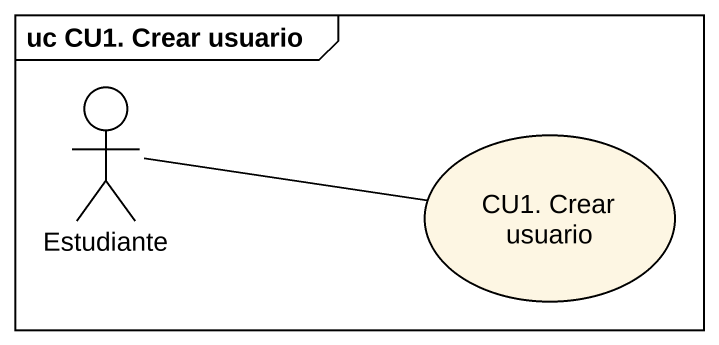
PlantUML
@startuml
mainframe uc CU1. Crear usuario
actor Estudiante
usecase "CU1. Crear usuario" as CU1_Crear_usuario
Estudiante -right- CU1_Crear_usuario
@enduml
